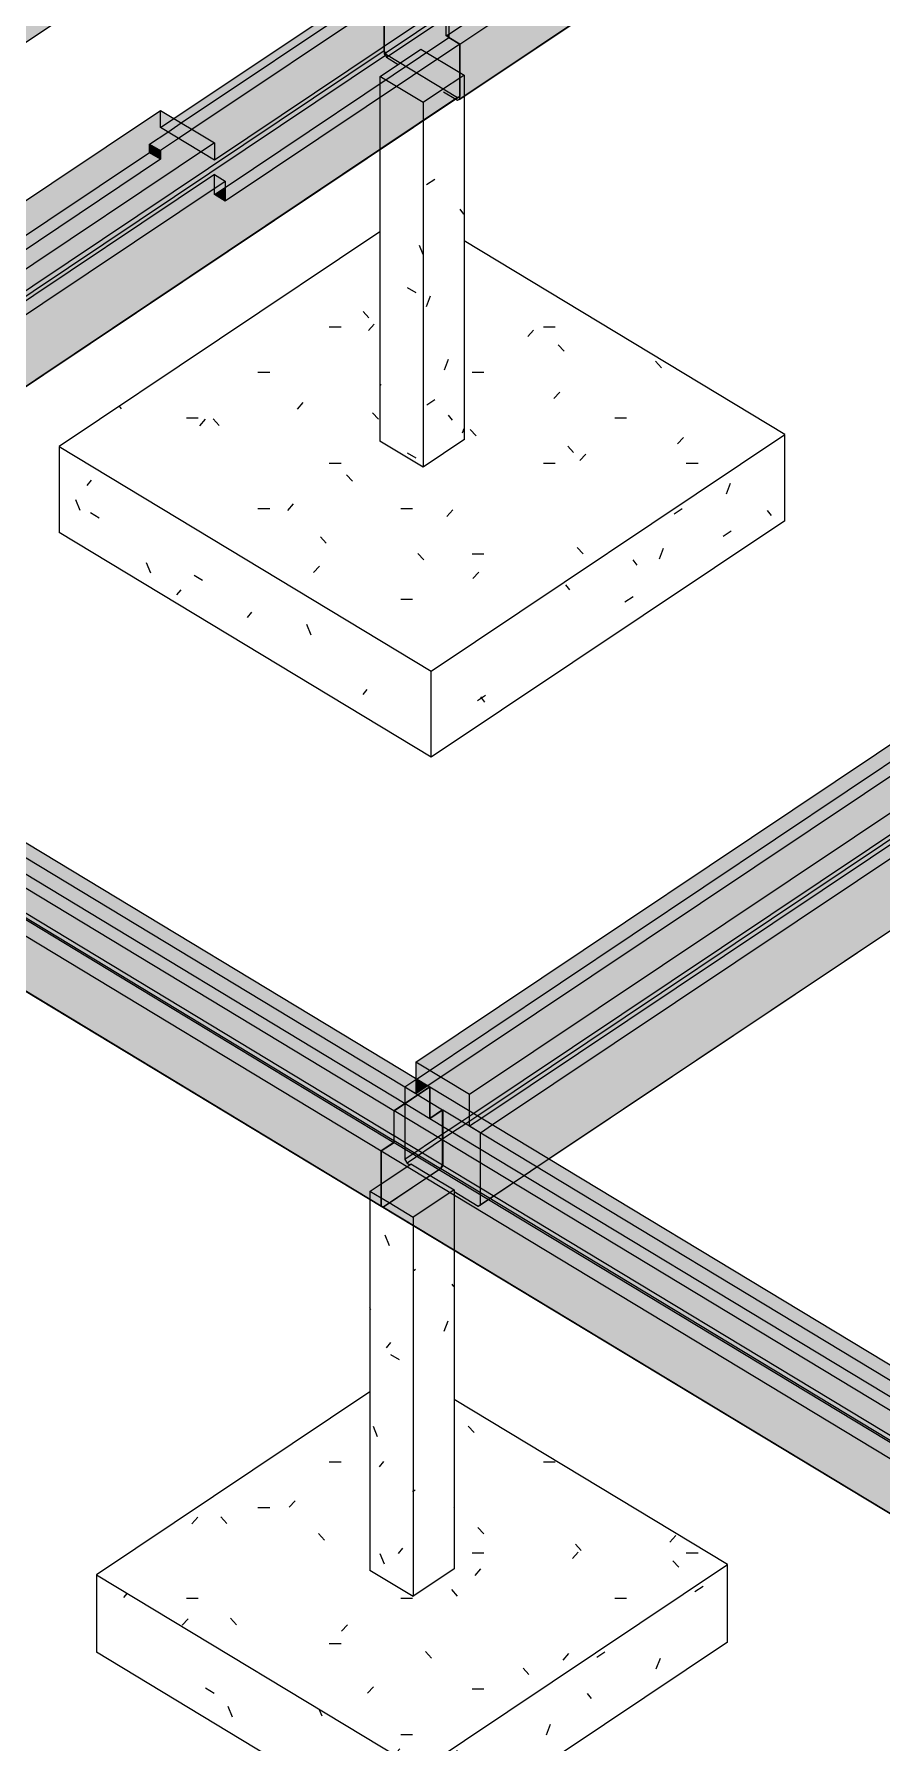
# Model space of a CAD drawing. Header units: inches. Extents: x -4071 to 5659, y -7640 to 11458.
# Drawn here: x -1919.6 to -1691.6, y -6587.3 to -6127.9 of the extents above; entities that cross this region are included whole.
import ezdxf

# ---------------------------------------------------------------- set-up
doc = ezdxf.new("R2010")
doc.units = ezdxf.units.IN
doc.header["$MEASUREMENT"] = 0
for name, color, linetype, lineweight in [('S-BEAM', 12, 'Continuous', 9), ('S-COLS', 52, 'Continuous', 9), ('S-FNDN', 32, 'Continuous', 18)]:
    doc.layers.add(name, color=color, linetype=linetype, lineweight=lineweight)
pattern_1 = [(0, (-5641.845, -7683.688), (76.8, 12.207), [3.168, -54.432, 3.168, -54.432, -307.2]), (0, (-5641.845, -7683.688), (76.8, 12.207), [-115.2, 3.168, -112.032, 3.168, -54.432, -134.4]), (0, (-5641.845, -7683.688), (76.8, 12.207), [-288, 3.168, -35.232, 3.168, -92.832]), (132.243, (-5613.045, -7677.585), (-55.02766, 36.18154), [2.356, -40.483, 2.356, -268.959]), (132.243, (-5613.045, -7677.585), (-55.02766, 36.18154), [-45.195, -40.483, 2.356, -83.322, -142.798]), (132.243, (-5613.045, -7677.585), (-55.02766, 36.18154), [-171.357, 2.356, -40.483, 2.356, -97.602]), (132.243, (-5613.045, -7677.585), (-55.02766, 36.18154), [-216.552, -26.203, 2.356, -69.043]), (227.757, (-5603.445, -7653.172), (-21.77184, -48.38888), [2.356, -40.483, -271.315]), (227.757, (-5603.445, -7653.172), (-21.77184, -48.38888), [-42.839, 2.356, -40.483, -228.476]), (227.757, (-5603.445, -7653.172), (-21.77184, -48.38888), [-85.679, 2.356, -83.322, -142.798]), (227.757, (-5603.445, -7653.172), (-21.77184, -48.38888), [-171.357, 2.356, -40.483, -99.958]), (227.757, (-5603.445, -7653.172), (-21.77184, -48.38888), [-214.196, 2.356, -26.203, -71.399]), (227.757, (-5603.445, -7653.172), (-21.77184, -48.38888), [-242.756, 2.356, -69.043])]
pattern_2 = [(33.782, (-6792.309, -5594.223), (52.90613, 50.21377), [2.626, -45.114, 2.626, -299.726]), (33.782, (-6792.309, -5594.223), (52.90613, 50.21377), [-50.365, -45.114, 2.626, -92.854, -159.132]), (33.782, (-6792.309, -5594.223), (52.90613, 50.21377), [-190.959, 2.626, -45.114, 2.626, -108.767]), (33.782, (-6792.309, -5594.223), (52.90613, 50.21377), [-241.324, -29.201, 2.626, -76.94]), (128.178, (-6772.469, -5573.54), (-37.9074, 18.56926), [1.765, -30.332, 1.765, -201.518]), (128.178, (-6772.469, -5573.54), (-37.9074, 18.56926), [-33.863, -30.332, 1.765, -62.429, -106.991]), (128.178, (-6772.469, -5573.54), (-37.9074, 18.56926), [-128.389, 1.765, -30.332, 1.765, -73.128]), (128.178, (-6772.469, -5573.54), (-37.9074, 18.56926), [-162.252, -19.633, 1.765, -51.73]), (249.034, (-6765.856, -5539.475), (-14.99825, -68.78229), [3.05, -52.398, -351.167]), (249.034, (-6765.856, -5539.475), (-14.99825, -68.78229), [-55.447, 3.05, -52.398, -295.72]), (249.034, (-6765.856, -5539.475), (-14.99825, -68.78229), [-110.895, 3.05, -107.845, -184.825]), (249.034, (-6765.856, -5539.475), (-14.99825, -68.78229), [-221.79, 3.05, -52.398, -129.377]), (249.034, (-6765.856, -5539.475), (-14.99825, -68.78229), [-277.237, 3.05, -33.915, -92.412]), (249.034, (-6765.856, -5539.475), (-14.99825, -68.78229), [-314.202, 3.05, -89.363])]
pattern_3 = [(33.782, (-2713.435, -5451.009), (52.90613, 50.21377), [2.626, -45.114, 2.626, -299.726]), (33.782, (-2713.435, -5451.009), (52.90613, 50.21377), [-50.365, -45.114, 2.626, -92.854, -159.132]), (33.782, (-2713.435, -5451.009), (52.90613, 50.21377), [-190.959, 2.626, -45.114, 2.626, -108.767]), (33.782, (-2713.435, -5451.009), (52.90613, 50.21377), [-241.324, -29.201, 2.626, -76.94]), (128.178, (-2693.596, -5430.327), (-37.9074, 18.56926), [1.765, -30.332, 1.765, -201.518]), (128.178, (-2693.596, -5430.327), (-37.9074, 18.56926), [-33.863, -30.332, 1.765, -62.429, -106.991]), (128.178, (-2693.596, -5430.327), (-37.9074, 18.56926), [-128.389, 1.765, -30.332, 1.765, -73.128]), (128.178, (-2693.596, -5430.327), (-37.9074, 18.56926), [-162.252, -19.633, 1.765, -51.73]), (249.034, (-2686.983, -5396.262), (-14.99825, -68.78229), [3.05, -52.398, -351.167]), (249.034, (-2686.983, -5396.262), (-14.99825, -68.78229), [-55.447, 3.05, -52.398, -295.72]), (249.034, (-2686.983, -5396.262), (-14.99825, -68.78229), [-110.895, 3.05, -107.845, -184.825]), (249.034, (-2686.983, -5396.262), (-14.99825, -68.78229), [-221.79, 3.05, -52.398, -129.377]), (249.034, (-2686.983, -5396.262), (-14.99825, -68.78229), [-277.237, 3.05, -33.915, -92.412]), (249.034, (-2686.983, -5396.262), (-14.99825, -68.78229), [-314.202, 3.05, -89.363])]

# ---------------------------------------------------------------- blocks, each defined once
blk = doc.blocks.new('Zapata-Rectangular - FT100b - 10-0x10-0x2-3-V3-FOUNDATION - 3D - VIEW 1')
at = {"layer": 'S-FNDN', "lineweight": 9}
h = blk.add_hatch(dxfattribs=at)
h.set_pattern_fill('FP_18', color=256, style=0, pattern_type=2)
h.set_pattern_definition(pattern_1)
h.paths.add_polyline_path([(-6131.71, -6594.65), (-6049.05, -6539.35), (-6122.56, -6494.94), (-6122.62, -6540.58), (-6133.59, -6547.92), (-6145.18, -6540.91), (-6145.18, -6492.92), (-6218.7, -6542.1), (-6169.38, -6571.9)], flags=0)
h = blk.add_hatch(dxfattribs=at)
h.set_pattern_fill('FP_26', color=256, style=0, pattern_type=2)
h.set_pattern_definition([(33.782, (-6754.615, -5616.997), (52.90613, 50.21377), [2.626, -45.114, 2.626, -299.726]), (33.782, (-6754.615, -5616.997), (52.90613, 50.21377), [-50.365, -45.114, 2.626, -92.854, -159.132]), (33.782, (-6754.615, -5616.997), (52.90613, 50.21377), [-190.959, 2.626, -45.114, 2.626, -108.767]), (33.782, (-6754.615, -5616.997), (52.90613, 50.21377), [-241.324, -29.201, 2.626, -76.94]), (128.178, (-6734.775, -5596.314), (-37.9074, 18.56926), [1.765, -30.332, 1.765, -201.518]), (128.178, (-6734.775, -5596.314), (-37.9074, 18.56926), [-33.863, -30.332, 1.765, -62.429, -106.991]), (128.178, (-6734.775, -5596.314), (-37.9074, 18.56926), [-128.389, 1.765, -30.332, 1.765, -73.128]), (128.178, (-6734.775, -5596.314), (-37.9074, 18.56926), [-162.252, -19.633, 1.765, -51.73]), (249.034, (-6728.162, -5562.249), (-14.99825, -68.78229), [3.05, -52.398, -351.167]), (249.034, (-6728.162, -5562.249), (-14.99825, -68.78229), [-55.447, 3.05, -52.398, -295.72]), (249.034, (-6728.162, -5562.249), (-14.99825, -68.78229), [-110.895, 3.05, -107.845, -184.825]), (249.034, (-6728.162, -5562.249), (-14.99825, -68.78229), [-221.79, 3.05, -52.398, -129.377]), (249.034, (-6728.162, -5562.249), (-14.99825, -68.78229), [-277.237, 3.05, -33.915, -92.412]), (249.034, (-6728.162, -5562.249), (-14.99825, -68.78229), [-314.202, 3.05, -89.363])])
h.paths.add_polyline_path([(-6131.71, -6615.5), (-6049.05, -6560.19), (-6049.05, -6539.35), (-6131.71, -6594.65), (-6131.71, -6615.23)], flags=0)
h = blk.add_hatch(dxfattribs=at)
h.set_pattern_fill('FP_24', color=256, style=0, pattern_type=2)
h.set_pattern_definition([(328.86, (-5018.943, -5872.599), (55.67085, -18.81529), [2.683, -46.099, 2.683, -306.271]), (328.86, (-5018.943, -5872.599), (55.67085, -18.81529), [-51.465, -46.099, 2.683, -94.881, -162.607]), (328.86, (-5018.943, -5872.599), (55.67085, -18.81529), [-195.129, 2.683, -46.099, 2.683, -111.142]), (328.86, (-5018.943, -5872.599), (55.67085, -18.81529), [-246.594, -29.838, 2.683, -78.621]), (112.215, (-4998.067, -5877.802), (-39.888295, 68.02856), [3.037, -52.179, 3.037, -346.664]), (112.215, (-4998.067, -5877.802), (-39.888295, 68.02856), [-58.253, -52.179, 3.037, -107.395, -184.053]), (112.215, (-4998.067, -5877.802), (-39.888295, 68.02856), [-220.864, 3.037, -52.179, 3.037, -125.8]), (112.215, (-4998.067, -5877.802), (-39.888295, 68.02856), [-279.117, -33.774, 3.037, -88.99]), (231.12, (-4991.108, -5852.366), (-15.7821, -49.21331), [1.829, -31.43, 1.829, -208.811]), (231.12, (-4991.108, -5852.366), (-15.7821, -49.21331), [-35.088, -31.43, 1.829, -64.689, -110.863]), (231.12, (-4991.108, -5852.366), (-15.7821, -49.21331), [-133.036, 1.829, -31.43, 1.829, -75.775]), (231.12, (-4991.108, -5852.366), (-15.7821, -49.21331), [-168.124, -20.343, 1.829, -53.602])])
h.paths.add_polyline_path([(-6131.71, -6615.5), (-6131.71, -6594.65), (-6218.7, -6542.1), (-6218.7, -6562.94), (-6132.16, -6615.23)], flags=0)
at = {"layer": 'S-FNDN', "color": 143, "lineweight": 9}
for p, q in [((-6145.18, -6492.92), (-6218.7, -6542.1)), ((-6049.05, -6539.35), (-6122.56, -6494.94)), ((-6131.71, -6594.65), (-6049.05, -6539.35)), ((-6049.05, -6560.19), (-6049.05, -6539.35)), ((-6218.7, -6542.1), (-6131.71, -6594.65)), ((-6218.7, -6542.1), (-6218.7, -6562.94)), ((-6131.71, -6615.5), (-6218.7, -6562.94)), ((-6049.05, -6560.19), (-6131.71, -6615.5)), ((-6131.71, -6615.5), (-6131.71, -6594.65))]:
    blk.add_line(p, q, dxfattribs=at)
blk = doc.blocks.new('Zapata-Rectangular - FT116 - 11-6x11-6x2-6-1717719-FOUNDATION - 3D - VIEW 1')
at = {"layer": 'S-FNDN', "lineweight": 9}
h = blk.add_hatch(dxfattribs=at)
h.set_pattern_fill('FP_18', color=256, style=0, pattern_type=2)
h.set_pattern_definition(pattern_1)
h.paths.add_polyline_path([(-6128.7, -6299.15), (-6033.63, -6235.56), (-6119.87, -6183.45), (-6119.92, -6236.99), (-6130.89, -6244.33), (-6142.49, -6237.32), (-6142.49, -6181.02), (-6228.73, -6238.72), (-6129.08, -6298.92)], flags=0)
h = blk.add_hatch(dxfattribs=at)
h.set_pattern_fill('FP_35', color=256, style=0, pattern_type=2)
h.set_pattern_definition([(33.782, (-6985.127, -5477.725), (52.90613, 50.21377), [2.626, -45.114, 2.626, -299.726]), (33.782, (-6985.127, -5477.725), (52.90613, 50.21377), [-50.365, -45.114, 2.626, -92.854, -159.132]), (33.782, (-6985.127, -5477.725), (52.90613, 50.21377), [-190.959, 2.626, -45.114, 2.626, -108.767]), (33.782, (-6985.127, -5477.725), (52.90613, 50.21377), [-241.324, -29.201, 2.626, -76.94]), (128.178, (-6965.287, -5457.042), (-37.9074, 18.56926), [1.765, -30.332, 1.765, -201.518]), (128.178, (-6965.287, -5457.042), (-37.9074, 18.56926), [-33.863, -30.332, 1.765, -62.429, -106.991]), (128.178, (-6965.287, -5457.042), (-37.9074, 18.56926), [-128.389, 1.765, -30.332, 1.765, -73.128]), (128.178, (-6965.287, -5457.042), (-37.9074, 18.56926), [-162.252, -19.633, 1.765, -51.73]), (249.034, (-6958.674, -5422.978), (-14.99825, -68.78229), [3.05, -52.398, -351.167]), (249.034, (-6958.674, -5422.978), (-14.99825, -68.78229), [-55.447, 3.05, -52.398, -295.72]), (249.034, (-6958.674, -5422.978), (-14.99825, -68.78229), [-110.895, 3.05, -107.845, -184.825]), (249.034, (-6958.674, -5422.978), (-14.99825, -68.78229), [-221.79, 3.05, -52.398, -129.377]), (249.034, (-6958.674, -5422.978), (-14.99825, -68.78229), [-277.237, 3.05, -33.915, -92.412]), (249.034, (-6958.674, -5422.978), (-14.99825, -68.78229), [-314.202, 3.05, -89.363])])
h.paths.add_polyline_path([(-6128.7, -6322.31), (-6033.63, -6258.71), (-6033.63, -6235.56), (-6128.7, -6299.15), (-6128.7, -6304.56)], flags=0)
h = blk.add_hatch(dxfattribs=at)
h.set_pattern_fill('FP_34', color=256, style=0, pattern_type=2)
h.set_pattern_definition([(328.86, (-4785.415, -5716.37), (55.67085, -18.81529), [2.683, -46.099, 2.683, -306.271]), (328.86, (-4785.415, -5716.37), (55.67085, -18.81529), [-51.465, -46.099, 2.683, -94.881, -162.607]), (328.86, (-4785.415, -5716.37), (55.67085, -18.81529), [-195.129, 2.683, -46.099, 2.683, -111.142]), (328.86, (-4785.415, -5716.37), (55.67085, -18.81529), [-246.594, -29.838, 2.683, -78.621]), (112.215, (-4764.538, -5721.573), (-39.888295, 68.028556), [3.037, -52.179, 3.037, -346.664]), (112.215, (-4764.538, -5721.573), (-39.888295, 68.028556), [-58.253, -52.179, 3.037, -107.395, -184.053]), (112.215, (-4764.538, -5721.573), (-39.888295, 68.028556), [-220.864, 3.037, -52.179, 3.037, -125.8]), (112.215, (-4764.538, -5721.573), (-39.888295, 68.028556), [-279.117, -33.774, 3.037, -88.99]), (231.12, (-4757.579, -5696.137), (-15.7821, -49.21331), [1.829, -31.43, 1.829, -208.811]), (231.12, (-4757.579, -5696.137), (-15.7821, -49.21331), [-35.088, -31.43, 1.829, -64.689, -110.863]), (231.12, (-4757.579, -5696.137), (-15.7821, -49.21331), [-133.036, 1.829, -31.43, 1.829, -75.775]), (231.12, (-4757.579, -5696.137), (-15.7821, -49.21331), [-168.124, -20.343, 1.829, -53.602])])
h.paths.add_polyline_path([(-6128.7, -6322.31), (-6128.7, -6299.15), (-6228.73, -6238.72), (-6228.73, -6261.87), (-6129.08, -6322.08)], flags=0)
at = {"layer": 'S-FNDN', "color": 143, "lineweight": 9}
for p, q in [((-6142.49, -6181.02), (-6228.73, -6238.72)), ((-6033.63, -6235.56), (-6119.87, -6183.45)), ((-6128.7, -6299.15), (-6033.63, -6235.56)), ((-6033.63, -6258.71), (-6033.63, -6235.56)), ((-6228.73, -6238.72), (-6128.7, -6299.15)), ((-6228.73, -6238.72), (-6228.73, -6261.87)), ((-6033.63, -6258.71), (-6128.7, -6322.31)), ((-6128.7, -6322.31), (-6228.73, -6261.87)), ((-6128.7, -6322.31), (-6128.7, -6299.15))]:
    blk.add_line(p, q, dxfattribs=at)
blk = doc.blocks.new('034100 - Precast Structural Concrete - Column - Corbels - 16_x16_-1699973-FOUNDATION - 3D - VIEW 1')
at = {"layer": 'S-COLS'}
h = blk.add_hatch(dxfattribs=at)
h.set_pattern_fill('FP_56', color=256, style=0, pattern_type=2)
h.set_pattern_definition([(328.86, (-4983.122, -5848.634), (55.67085, -18.81529), [2.683, -46.099, 2.683, -306.271]), (328.86, (-4983.122, -5848.634), (55.67085, -18.81529), [-51.465, -46.099, 2.683, -94.881, -162.607]), (328.86, (-4983.122, -5848.634), (55.67085, -18.81529), [-195.129, 2.683, -46.099, 2.683, -111.142]), (328.86, (-4983.122, -5848.634), (55.67085, -18.81529), [-246.594, -29.838, 2.683, -78.621]), (112.215, (-4962.245, -5853.837), (-39.888295, 68.02856), [3.037, -52.179, 3.037, -346.664]), (112.215, (-4962.245, -5853.837), (-39.888295, 68.02856), [-58.253, -52.179, 3.037, -107.395, -184.053]), (112.215, (-4962.245, -5853.837), (-39.888295, 68.02856), [-220.864, 3.037, -52.179, 3.037, -125.8]), (112.215, (-4962.245, -5853.837), (-39.888295, 68.02856), [-279.117, -33.774, 3.037, -88.99]), (231.12, (-4955.286, -5828.401), (-15.7821, -49.21331), [1.829, -31.43, 1.829, -208.811]), (231.12, (-4955.286, -5828.401), (-15.7821, -49.21331), [-35.088, -31.43, 1.829, -64.689, -110.863]), (231.12, (-4955.286, -5828.401), (-15.7821, -49.21331), [-133.036, 1.829, -31.43, 1.829, -75.775]), (231.12, (-4955.286, -5828.401), (-15.7821, -49.21331), [-168.124, -20.343, 1.829, -53.602])])
h.paths.add_polyline_path([(-6133.59, -6547.92), (-6133.59, -6448.16), (-6145.18, -6441.15), (-6145.18, -6540.91)], flags=0)
h = blk.add_hatch(dxfattribs=at)
h.set_pattern_fill('FP_58', color=256, style=0, pattern_type=2)
h.set_pattern_definition(pattern_2)
h.paths.add_polyline_path([(-6133.53, -6547.88), (-6122.62, -6540.58), (-6122.62, -6454.78), (-6133.53, -6448.19), (-6133.53, -6513.18)], flags=0)
h = blk.add_hatch(dxfattribs=at)
h.set_pattern_fill('FP_58', color=256, style=0, pattern_type=2)
h.set_pattern_definition(pattern_2)
h.paths.add_polyline_path([(-6133.59, -6547.92), (-6133.53, -6547.88), (-6133.59, -6513.18)], flags=0)
for p, q in [((-6142.13, -6436.97), (-6134.22, -6431.68)), ((-6134.22, -6431.68), (-6134.16, -6431.64)), ((-6134.16, -6431.64), (-6128.99, -6434.77)), ((-6128.99, -6434.77), (-6122.56, -6438.65)), ((-6145.18, -6439.01), (-6145.13, -6438.98)), ((-6145.18, -6439.01), (-6145.18, -6441.15)), ((-6142.17, -6440.84), (-6145.18, -6439.01)), ((-6145.13, -6438.98), (-6142.17, -6437)), ((-6122.62, -6438.68), (-6133.53, -6445.99)), ((-6122.56, -6438.65), (-6122.62, -6438.68)), ((-6122.56, -6438.65), (-6122.56, -6454.82)), ((-6145.18, -6441.15), (-6145.18, -6540.91)), ((-6140.01, -6442.14), (-6142.13, -6440.86)), ((-6133.59, -6446.02), (-6140.01, -6442.14)), ((-6133.53, -6445.99), (-6133.59, -6446.02)), ((-6133.59, -6446.02), (-6133.59, -6448.16)), ((-6133.59, -6448.16), (-6133.59, -6547.92)), ((-6122.56, -6454.82), (-6122.56, -6540.54)), ((-6133.59, -6547.92), (-6145.18, -6540.91)), ((-6122.62, -6540.58), (-6133.53, -6547.88)), ((-6122.56, -6540.54), (-6122.62, -6540.58)), ((-6133.53, -6547.88), (-6133.59, -6547.92))]:
    blk.add_line(p, q, dxfattribs=at)
blk = doc.blocks.new('034100 - Precast Structural Concrete - Inverted Tee - IT 28IT32 _7_F _ 11_B SHELF_-1925190-FOUNDATION - 3D - VIEW 1')
at = {"layer": 'S-BEAM', "transparency": 33554534}
for points in [[(-6123.93, -6127.9), (-5902.76, -5979.94), (-5902.71, -5979.65), (-5896.63, -5975.59), (-5899.57, -5973.81), (-5900.14, -5972.86), (-5900.14, -5969.69), (-6124.05, -6119.49), (-6123.93, -6119.56), (-6123.93, -6126.08)], [(-6121.03, -6130.57), (-5902.76, -5984.55), (-5902.76, -5979.94), (-6123.93, -6127.9), (-6123.92, -6128.82), (-6121.03, -6130.57)], [(-6119.87, -6144.63), (-5902.76, -5999.38), (-5902.76, -5984.55), (-6121.03, -6130.57), (-6121.03, -6138.22), (-6119.87, -6138.96)], [(-6124.65, -6128.38), (-6123.93, -6127.9), (-6123.93, -6119.56), (-6124.05, -6119.49), (-6124.65, -6119.89), (-6124.65, -6126.08)], [(-6123.93, -6128.82), (-6123.93, -6127.9), (-6124.65, -6128.38)], [(-6121.6, -6145.66), (-6121.03, -6145.4), (-6121.03, -6138.22), (-6131.52, -6131.95), (-6137.58, -6136.01), (-6133.15, -6138.68), (-6131.52, -6137.59), (-6131.52, -6139.29), (-6130.89, -6139.29), (-6130.84, -6140.08), (-6125.98, -6143.01), (-6125.38, -6142.61), (-6125.38, -6143.38), (-6122.04, -6145.4)], [(-6121.03, -6138.22), (-6121.03, -6130.57), (-6121.03, -6130.57), (-6121.03, -6138.22)]]:
    blk.add_hatch(color=9, dxfattribs=at).paths.add_polyline_path(points, flags=0)
h = blk.add_hatch(color=9, dxfattribs=at)
h.paths.add_polyline_path([(-6121.03, -6145.4), (-6119.87, -6144.63), (-6119.92, -6138.89), (-6121.03, -6138.29), (-6121.03, -6139.7)], flags=0)
h.paths.add_polyline_path([(-5902.76, -5999.38), (-5881.31, -5985.03), (-5881.31, -5982.41), (-5883.31, -5983.63), (-5892.81, -5977.9), (-5902.76, -5984.55)], flags=0)
h = blk.add_hatch(color=9, dxfattribs=at)
h.paths.add_polyline_path([(-6121.03, -6138.22), (-6121.04, -6130.57), (-6124.65, -6128.38), (-6124.65, -6119.89), (-6133.46, -6114.57), (-6137.7, -6117.41), (-6138.43, -6116.98), (-6141.33, -6118.91), (-6141.33, -6133.14), (-6140.76, -6134.09), (-6137.58, -6136.01), (-6131.41, -6131.95), (-6121.6, -6137.88)], flags=0)
h.paths.add_polyline_path([(-6137.7, -6112.8), (-6137.08, -6112.38), (-6137.7, -6112.01)], flags=0)
at = {"layer": 'S-BEAM', "color": 143}
for p, q in [((-6123.93, -6127.9), (-5884.93, -5968.01)), ((-6121.03, -6130.57), (-5881.31, -5970.2)), ((-6121.03, -6145.4), (-5881.31, -5985.03)), ((-6121.03, -6130.57), (-6123.93, -6128.82)), ((-6121.03, -6145.4), (-6121.03, -6130.57)), ((-6122.11, -6145.35), (-6121.6, -6145.66)), ((-6121.6, -6145.66), (-6121.03, -6145.4))]:
    blk.add_line(p, q, dxfattribs=at)
at = {"layer": 'S-BEAM', "color": 9}
for p, q in [((-6121.03, -6145.28), (-5881.88, -5985.29)), ((-6141.33, -6118.91), (-6141.33, -6133.14)), ((-6141.33, -6133.14), (-6123.93, -6121.5)), ((-6140.76, -6134.09), (-6123.93, -6122.84)), ((-6124.65, -6128.38), (-6124.65, -6120.09)), ((-6124.65, -6128.38), (-6123.93, -6127.9)), ((-6123.93, -6128.82), (-6124.65, -6128.38)), ((-6141.33, -6133.14), (-6140.76, -6134.09)), ((-6140.76, -6134.09), (-6137.58, -6136.01)), ((-6125.38, -6143.38), (-6122.11, -6145.35)), ((-6121.6, -6145.66), (-6121.05, -6145.3))]:
    blk.add_line(p, q, dxfattribs=at)

msp = doc.modelspace()

# ---------------------------------------------------------------- hatches: boundary and pattern name
at = {"layer": 'S-BEAM', "transparency": 33554534}
h = msp.add_hatch(color=254, dxfattribs=at)
h.paths.add_polyline_path([(-1871.127, -6161.775), (-1825.417, -6131.195), (-1825.417, -6118.912), (-1877.137, -6153.513), (-1871.127, -6157.144), (-1871.127, -6159.191)], flags=0)
h.paths.add_polyline_path([(-1880.037, -6151.761), (-1821.793, -6112.796), (-1821.793, -6112.007), (-1821.192, -6111.605), (-1822.523, -6110.801), (-1881.987, -6150.582)], flags=0)
h = msp.add_hatch(color=254, dxfattribs=at)
h.paths.add_polyline_path([(-1885.625, -6159.191), (-1880.775, -6155.946), (-1883.674, -6154.194), (-1888.524, -6157.439), (-1885.672, -6159.162)], flags=0)
h.paths.add_polyline_path([(-1877.137, -6153.513), (-1825.417, -6118.912), (-1825.422, -6115.224), (-1880.037, -6151.761)], flags=0)
for points in [[(-2047.081, -6279.466), (-2039.308, -6274.265), (-2036.26, -6276.107), (-1871.127, -6165.634), (-1868.228, -6167.386), (-1868.228, -6169.098), (-1826.581, -6141.237), (-1826.527, -6139.254), (-1821.674, -6136.007), (-1824.846, -6134.091), (-1825.417, -6133.138), (-1825.417, -6131.195), (-1871.127, -6161.775), (-1874.765, -6159.577), (-2047.081, -6274.855), (-2047.081, -6279.218)], [(-1826.581, -6141.237), (-1820.145, -6136.931), (-1821.674, -6136.007), (-1826.581, -6139.29), (-1826.581, -6139.648)], [(-1826.581, -6144.928), (-1817.246, -6138.683), (-1820.145, -6136.931), (-1826.581, -6141.237), (-1826.581, -6144.633)], [(-1868.228, -6172.789), (-1826.581, -6144.928), (-1826.581, -6141.237), (-1868.228, -6169.098), (-1868.228, -6171.038)], [(-2018.075, -6287.094), (-1826.581, -6158.986), (-1826.581, -6144.928), (-1868.228, -6172.789), (-1871.127, -6171.038), (-1871.127, -6169.326), (-2033.361, -6277.858), (-2019.617, -6286.162)], [(-1880.775, -6155.946), (-1877.137, -6153.513), (-1880.037, -6151.761), (-1883.674, -6154.194)], [(-1885.625, -6161.506), (-1885.672, -6159.162), (-1888.524, -6157.439), (-1888.524, -6159.755)], [(-2033.361, -6277.858), (-1871.127, -6169.326), (-1871.127, -6165.634), (-2036.26, -6276.107)], [(-1868.228, -6172.789), (-1868.228, -6169.098), (-1871.127, -6171.038)], [(-1799.224, -6419.32), (-1634.092, -6308.848), (-1631.192, -6310.599), (-1631.192, -6312.311), (-1589.546, -6284.45), (-1589.491, -6278.602), (-1587.701, -6277.404), (-1587.838, -6277.322), (-1588.408, -6276.369), (-1588.408, -6274.426), (-1634.092, -6304.988), (-1637.729, -6302.79), (-1802.468, -6412.999), (-1802.452, -6417.37), (-1799.282, -6419.285)], [(-1781.039, -6430.307), (-1589.546, -6302.2), (-1589.546, -6288.142), (-1631.192, -6316.003), (-1634.092, -6314.251), (-1634.092, -6312.539), (-1796.241, -6421.122), (-1782.18, -6429.618)], [(-1822.812, -6425.838), (-1822.812, -6417.347), (-2027.719, -6293.546), (-2034.388, -6298.007), (-1825.714, -6424.085)], [(-1819.865, -6415.34), (-1819.963, -6410.895), (-2021.3, -6289.251), (-2024.744, -6291.555), (-1822.775, -6413.582)], [(-1802.468, -6412.999), (-1637.729, -6302.79), (-1641.314, -6300.624), (-1648.589, -6305.492), (-1651.489, -6303.74), (-1644.214, -6298.873), (-1648.589, -6296.229), (-1644.952, -6293.795), (-1648.589, -6291.598), (-1816.966, -6404.24), (-1813.168, -6406.498), (-1651.489, -6298.336), (-1648.589, -6300.088), (-1810.297, -6408.269), (-1802.912, -6412.731)], [(-1826.256, -6428.142), (-1822.812, -6425.838), (-2034.388, -6298.007), (-2037.833, -6300.311), (-1830.033, -6425.86)], [(-1829.274, -6441.149), (-1829.22, -6438.978), (-1826.256, -6436.995), (-1826.256, -6428.142), (-2037.833, -6300.311), (-2043.69, -6304.23), (-2043.69, -6311.602), (-1830.951, -6440.136)], [(-1796.325, -6421.072), (-1634.092, -6312.539), (-1634.092, -6308.848), (-1799.224, -6419.32)], [(-1816.947, -6412.718), (-1813.722, -6410.561), (-1816.622, -6408.809), (-1816.966, -6409.039), (-1816.966, -6412.706)], [(-1813.168, -6415.025), (-1813.168, -6415.001), (-1816.374, -6413.088)], [(-1826.256, -6436.995), (-1826.219, -6436.971), (-1826.186, -6428.142), (-1822.775, -6425.813), (-1822.741, -6417.347), (-1822.812, -6417.37), (-1822.846, -6425.86), (-1826.256, -6428.19), (-1826.256, -6431.677)], [(-1826.219, -6436.971), (-1818.552, -6431.841), (-1819.294, -6431.393), (-1819.865, -6430.44), (-1819.865, -6415.423), (-1822.775, -6417.37), (-1822.823, -6425.893), (-1826.219, -6428.165), (-1826.219, -6431.677)], [(-1802.468, -6421.49), (-1802.509, -6421.441), (-1809.287, -6417.37)], [(-1799.549, -6423.229), (-1796.325, -6421.072), (-1799.224, -6419.32), (-1802.428, -6421.49), (-1799.568, -6423.217)], [(-1799.568, -6423.242), (-1799.568, -6423.217), (-1800.139, -6422.897)], [(-1787.708, -6434.768), (-1784.264, -6432.464), (-1799.568, -6423.242), (-1799.568, -6427.603), (-1788.438, -6434.327)], [(-1825.714, -6443.217), (-1813.168, -6434.713), (-1818.307, -6431.677), (-1826.256, -6436.995), (-1826.219, -6442.989)], [(-1806.654, -6454.816), (-1806.708, -6439.953), (-1814.131, -6435.468), (-1825.714, -6443.217), (-1825.714, -6443.3), (-1806.708, -6454.783)], [(-1806.654, -6439.986), (-1806.708, -6438.615), (-1813.135, -6434.802), (-1814.131, -6435.468), (-1806.708, -6439.953)], [(-1586.725, -6556.199), (-1583.281, -6553.895), (-1784.264, -6432.464), (-1787.708, -6434.768), (-1588.309, -6555.242)], [(-1599.814, -6564.955), (-1596.441, -6562.608), (-1797.352, -6441.22), (-1800.139, -6442.966), (-1806.654, -6439.029), (-1806.654, -6439.986), (-1603.203, -6562.908)], [(-1603.203, -6577.738), (-1603.203, -6567.223), (-1599.814, -6564.955), (-1806.654, -6439.986), (-1806.654, -6454.816), (-1607.84, -6574.936)], [(-1596.369, -6562.651), (-1589.7, -6558.19), (-1790.684, -6436.759), (-1797.352, -6441.22), (-1596.441, -6562.608)]]:
    msp.add_hatch(color=254, dxfattribs=at).paths.add_polyline_path(points, flags=0)
h = msp.add_hatch(color=254, dxfattribs=at)
h.paths.add_polyline_path([(-2044.182, -6304.559), (-2043.69, -6304.191), (-2043.744, -6299.268), (-2044.182, -6299.072), (-2044.182, -6299.629)], flags=0)
h.paths.add_polyline_path([(-1826.581, -6158.986), (-1806.204, -6145.354), (-1809.47, -6143.381), (-1809.47, -6142.609), (-1810.076, -6143.015), (-1814.983, -6140.05), (-1814.983, -6139.29), (-1815.614, -6139.29), (-1815.614, -6137.591), (-1826.581, -6144.928), (-1826.581, -6154.206)], flags=0)
h = msp.add_hatch(color=254, dxfattribs=at)
h.paths.add_polyline_path([(-2047.081, -6274.855), (-1874.765, -6159.577), (-1880.775, -6155.946), (-1885.625, -6159.191), (-1885.625, -6161.506), (-2051.248, -6272.307), (-2048.057, -6274.265)], flags=0)
h.paths.add_polyline_path([(-2054.147, -6270.555), (-1888.524, -6159.755), (-1888.524, -6157.439), (-1883.674, -6154.194), (-1885.625, -6153.016), (-1881.987, -6150.582), (-1885.625, -6148.384), (-2061.579, -6266.096), (-2059.38, -6267.393)], flags=0)
h = msp.add_hatch(color=254, dxfattribs=at)
h.paths.add_polyline_path([(-1871.127, -6161.775), (-1871.127, -6157.144), (-1877.137, -6153.513), (-1880.775, -6155.946), (-1874.765, -6159.577)], flags=0)
h.paths.add_polyline_path([(-1883.674, -6154.194), (-1880.037, -6151.761), (-1881.987, -6150.582), (-1885.625, -6153.016)], flags=0)
h = msp.add_hatch(color=254, dxfattribs=at)
h.paths.add_polyline_path([(-2061.579, -6279.187), (-2061.579, -6275.526), (-2064.478, -6277.466), (-2063.004, -6278.326)], flags=0)
h.paths.add_polyline_path([(-2051.248, -6272.307), (-1885.625, -6161.506), (-1888.524, -6159.755), (-2054.147, -6270.555)], flags=0)
h = msp.add_hatch(color=254, dxfattribs=at)
h.paths.add_polyline_path([(-2047.057, -6283.33), (-2036.26, -6276.107), (-2039.308, -6274.265), (-2047.081, -6279.466), (-2047.057, -6283.329)], flags=0)
h.paths.add_polyline_path([(-1871.127, -6171.038), (-1868.228, -6169.098), (-1868.228, -6167.386), (-1871.127, -6165.634), (-1871.127, -6169.326)], flags=0)
h = msp.add_hatch(color=254, dxfattribs=at)
h.paths.add_polyline_path([(-1822.812, -6417.347), (-1819.865, -6415.34), (-2024.744, -6291.555), (-2027.719, -6293.546), (-1826.219, -6415.289)], flags=0)
h.paths.add_polyline_path([(-1819.846, -6410.966), (-1816.966, -6409.039), (-1816.966, -6408.601), (-2018.075, -6287.094), (-2021.3, -6289.251), (-1819.865, -6410.955)], flags=0)
h = msp.add_hatch(color=254, dxfattribs=at)
h.paths.add_polyline_path([(-1826.256, -6442.972), (-1826.256, -6436.995), (-1829.274, -6439.014), (-1829.274, -6441.149)], flags=0)
h.paths.add_polyline_path([(-2043.69, -6311.602), (-2043.744, -6304.266), (-2044.753, -6304.822), (-2049.747, -6301.805), (-2052.396, -6303.577), (-2052.396, -6306.342), (-2043.744, -6311.57)], flags=0)
h = msp.add_hatch(color=254, dxfattribs=at)
h.paths.add_polyline_path([(-1816.966, -6412.706), (-1816.966, -6409.039), (-1819.825, -6410.979)], flags=0)
h.paths.add_polyline_path([(-1813.722, -6410.561), (-1648.589, -6300.088), (-1651.489, -6298.336), (-1816.622, -6408.809)], flags=0)
h = msp.add_hatch(color=254, dxfattribs=at)
h.paths.add_polyline_path([(-1802.449, -6421.477), (-1799.282, -6419.285), (-1802.468, -6417.37), (-1802.449, -6421.477)], flags=0)
h.paths.add_polyline_path([(-1634.092, -6314.251), (-1631.192, -6312.311), (-1631.192, -6310.599), (-1634.092, -6308.848), (-1634.092, -6312.539)], flags=0)
h = msp.add_hatch(color=254, dxfattribs=at)
h.paths.add_polyline_path([(-1802.468, -6417.36), (-1802.468, -6412.999), (-1810.297, -6408.269), (-1813.722, -6410.561), (-1802.891, -6417.104)], flags=0)
h.paths.add_polyline_path([(-1816.622, -6408.809), (-1813.196, -6406.517), (-1816.966, -6404.24), (-1816.966, -6408.601)], flags=0)
h = msp.add_hatch(color=254, dxfattribs=at)
h.paths.add_polyline_path([(-1809.723, -6421.467), (-1799.568, -6427.603), (-1799.568, -6423.242), (-1809.723, -6417.129), (-1809.723, -6419.386)], flags=0)
h.paths.add_polyline_path([(-1813.08, -6434.765), (-1810.266, -6432.882), (-1809.723, -6431.912), (-1809.723, -6421.467), (-1813.097, -6419.386), (-1809.763, -6417.082), (-1813.168, -6415.025), (-1813.168, -6419.386), (-1819.865, -6415.423), (-1819.865, -6430.44), (-1819.294, -6431.393), (-1818.552, -6431.841), (-1818.192, -6431.677), (-1813.131, -6434.735)], flags=0)
h.paths.add_polyline_path([(-1819.8, -6415.379), (-1816.411, -6413.065), (-1819.865, -6410.979), (-1819.837, -6415.357)], flags=0)
h.paths.add_polyline_path([(-1813.168, -6415.001), (-1813.168, -6410.943), (-1816.355, -6413.075)], flags=0)
h = msp.add_hatch(color=254, dxfattribs=at)
h.paths.add_polyline_path([(-1809.723, -6421.467), (-1809.723, -6417.129), (-1813.131, -6419.409), (-1810.266, -6421.139)], flags=0)
h.paths.add_polyline_path([(-1813.168, -6419.386), (-1813.168, -6415.025), (-1816.374, -6413.088), (-1819.8, -6415.379), (-1813.309, -6419.301)], flags=0)
h = msp.add_hatch(color=254, dxfattribs=at)
h.paths.add_polyline_path([(-1809.742, -6417.095), (-1809.723, -6417.082), (-1809.763, -6417.082)], flags=0)
h.paths.add_polyline_path([(-1816.374, -6413.088), (-1816.392, -6413.053), (-1816.411, -6413.065)], flags=0)
h.paths.add_polyline_path([(-1816.966, -6412.731), (-1816.986, -6412.694), (-1819.294, -6411.324)], flags=0)
h = msp.add_hatch(color=254, dxfattribs=at)
h.paths.add_polyline_path([(-1800.139, -6442.966), (-1799.568, -6442.703), (-1799.568, -6427.603), (-1809.723, -6421.49), (-1809.723, -6431.912), (-1810.266, -6432.882), (-1813.08, -6434.765), (-1806.654, -6438.648), (-1806.654, -6439.029), (-1800.574, -6442.703)], flags=0)
h.paths.add_polyline_path([(-1802.468, -6421.466), (-1802.468, -6417.36), (-1813.168, -6410.943), (-1813.131, -6415.023), (-1802.471, -6421.464)], flags=0)
h.paths.add_polyline_path([(-1816.355, -6413.075), (-1813.168, -6410.895), (-1813.722, -6410.561), (-1816.926, -6412.731), (-1816.392, -6413.053)], flags=0)
h.paths.add_polyline_path([(-1816.966, -6409.039), (-1816.622, -6408.809), (-1816.966, -6408.601)], flags=0)
h = msp.add_hatch(color=254, dxfattribs=at)
h.paths.add_polyline_path([(-1799.568, -6442.703), (-1787.708, -6434.768), (-1799.568, -6427.603), (-1799.568, -6439.882)], flags=0)
h.paths.add_polyline_path([(-1784.264, -6432.464), (-1781.039, -6430.307), (-1796.325, -6421.072), (-1799.528, -6423.242), (-1785.206, -6431.895)], flags=0)
h = msp.add_hatch(color=254, dxfattribs=at)
h.paths.add_polyline_path([(-1589.7, -6558.19), (-1586.725, -6556.199), (-1787.708, -6434.768), (-1790.684, -6436.759), (-1598.854, -6552.659)], flags=0)
h.paths.add_polyline_path([(-1583.281, -6553.895), (-1580.056, -6551.738), (-1781.039, -6430.307), (-1784.264, -6432.464), (-1585.739, -6552.41)], flags=0)
at = {"layer": 'S-COLS'}
h = msp.add_hatch(dxfattribs=at)
h.set_pattern_fill('FP_7', color=256, style=0, pattern_type=2)
h.set_pattern_definition(pattern_3)
h.paths.add_polyline_path([(-1814.929, -6244.291), (-1804.016, -6236.99), (-1804.016, -6144.662), (-1805.691, -6145.664), (-1806.274, -6145.401), (-1814.929, -6151.191), (-1814.929, -6176.826)], flags=0)
h = msp.add_hatch(dxfattribs=at)
h.set_pattern_fill('FP_57', color=256, style=0, pattern_type=2)
h.set_pattern_definition([(328.86, (-427.484, -5688.258), (55.67085, -18.81529), [2.683, -46.099, 2.683, -306.271]), (328.86, (-427.484, -5688.258), (55.67085, -18.81529), [-51.465, -46.099, 2.683, -94.881, -162.607]), (328.86, (-427.484, -5688.258), (55.67085, -18.81529), [-195.129, 2.683, -46.099, 2.683, -111.142]), (328.86, (-427.484, -5688.258), (55.67085, -18.81529), [-246.594, -29.838, 2.683, -78.621]), (112.215, (-406.608, -5693.461), (-39.888295, 68.028556), [3.037, -52.179, 3.037, -346.664]), (112.215, (-406.608, -5693.461), (-39.888295, 68.028556), [-58.253, -52.179, 3.037, -107.395, -184.053]), (112.215, (-406.608, -5693.461), (-39.888295, 68.028556), [-220.864, 3.037, -52.179, 3.037, -125.8]), (112.215, (-406.608, -5693.461), (-39.888295, 68.028556), [-279.117, -33.774, 3.037, -88.99]), (231.12, (-399.65, -5668.025), (-15.7821, -49.21331), [1.829, -31.43, 1.829, -208.811]), (231.12, (-399.65, -5668.025), (-15.7821, -49.21331), [-35.088, -31.43, 1.829, -64.689, -110.863]), (231.12, (-399.65, -5668.025), (-15.7821, -49.21331), [-133.036, 1.829, -31.43, 1.829, -75.775]), (231.12, (-399.65, -5668.025), (-15.7821, -49.21331), [-168.124, -20.343, 1.829, -53.602])])
h.paths.add_polyline_path([(-1814.983, -6244.327), (-1814.983, -6151.227), (-1826.581, -6158.986), (-1826.581, -6237.32), (-1826.256, -6237.516)], flags=0)
h = msp.add_hatch(dxfattribs=at)
h.set_pattern_fill('FP_7', color=256, style=0, pattern_type=2)
h.set_pattern_definition(pattern_3)
h.paths.add_polyline_path([(-1804.016, -6236.99), (-1803.961, -6236.954), (-1804.016, -6183.42)], flags=0)
at = {"layer": 'S-FNDN', "lineweight": 9}
h = msp.add_hatch(dxfattribs=at)
h.set_pattern_fill('FP_17', color=256, style=0, pattern_type=2)
h.set_pattern_definition([(63.485, (-2867.835, -5357.724), (47.43377, 27.08266), [7.141, -78.555]), (29.725, (-2867.835, -5357.724), (-9.1759, 49.5998), [4.552, -50.069]), (100.481, (-2863.88, -5355.467), (38.2582, 76.6819), [4.203, -46.238]), (61.435, (-2867.835, -5342.904), (70.5786, 34.952), [10.772, -118.497]), (96.366, (-2861.95, -5339.99), (61.8116, 113.5337), [6.589, -72.481]), (26.345, (-2867.835, -5342.904), (61.8112, 113.5341), [6.563, -72.196]), (47.703, (-2861.222, -5342.184), (39.4747, -3.42644), [6.881, -75.687]), (355.039, (-2861.22, -5342.184), (16.091, 64.4991), [3.302, -36.321]), (75.992, (-2857.932, -5342.47), (55.5656, 61.0731), [5.54, -60.936]), (56.811, (-2867.835, -5357.724), (0.803856, 25.205805), [3.163, -59.328, 3.163, -61.053, -63.497]), (56.811, (-2867.835, -5357.724), (0.803856, 25.205805), [-126.707, 3.163, -60.334]), (39.232, (-2867.835, -5357.724), (17.39673, 40.86513), [2.793, -29.541, 2.793, -51.126, -21.373]), (39.232, (-2867.835, -5357.724), (17.39673, 40.86513), [-86.254, 2.793, -18.58]), (357.432, (-2882.582, -5367.59), (35.30271, 21.9453), [1.842, -12.115, 1.842, -41.706, -57.785]), (357.432, (-2882.582, -5367.59), (35.30271, 21.9453), [-57.506, 1.842, -55.943]), (340.315, (-2889.195, -5372.014), (38.5667, 33.2192), [1.709, -15.121, 1.709, -25.115, -38.061]), (340.315, (-2889.195, -5372.014), (38.5667, 33.2192), [-43.654, 1.709, -36.352])])
h.paths.add_polyline_path([(-2593.504, -6579.379), (-2590.748, -6577.536), (-2590.748, -6566.729), (-2593.504, -6568.573), (-2593.504, -6577.536)], flags=0)
h.paths.add_polyline_path([(-2474.842, -6499.995), (-1084.867, -5570.115), (-1084.867, -5559.309), (-2483.33, -6494.867), (-2475.383, -6499.668)], flags=0)

# ---------------------------------------------------------------- linework, layer by layer
at = {"layer": 'S-BEAM', "color": 143}
for p, q in [((-1881.987, -6150.582), (-1822.523, -6110.801)), ((-1808.025, -6119.56), (-1871.127, -6161.775)), ((-1808.025, -6119.56), (-1808.025, -6128.823)), ((-1868.228, -6169.098), (-1808.025, -6128.823)), ((-1805.126, -6130.575), (-1868.228, -6172.789)), ((-1808.025, -6128.823), (-1805.126, -6130.575)), ((-1805.126, -6130.575), (-1805.126, -6144.633)), ((-1805.126, -6144.633), (-2018.075, -6287.094)), ((-2061.579, -6266.096), (-1885.625, -6148.384)), ((-1885.625, -6148.384), (-1871.127, -6157.144)), ((-1871.127, -6157.144), (-2047.081, -6274.855)), ((-1871.127, -6157.144), (-1871.127, -6161.775)), ((-1871.127, -6165.634), (-2036.26, -6276.107)), ((-2033.361, -6277.858), (-1868.228, -6167.386)), ((-1871.127, -6165.634), (-1868.228, -6167.386)), ((-1868.228, -6167.386), (-1868.228, -6172.789)), ((-2039.308, -6274.265), (-1813.168, -6410.895)), ((-1822.812, -6417.347), (-2048.952, -6280.717)), ((-1568.09, -6287.846), (-1781.039, -6430.307)), ((-2052.396, -6291.512), (-1826.256, -6428.142)), ((-2048.952, -6289.208), (-1822.812, -6425.838)), ((-1816.966, -6404.24), (-1648.589, -6291.598)), ((-1634.092, -6300.357), (-1802.468, -6412.999)), ((-2052.396, -6306.342), (-1826.256, -6442.972)), ((-1634.092, -6308.848), (-1799.224, -6419.32)), ((-1796.325, -6421.072), (-1631.192, -6310.599)), ((-1816.966, -6404.24), (-1816.966, -6408.601)), ((-1802.468, -6412.999), (-1816.966, -6404.24)), ((-1813.168, -6410.895), (-1822.812, -6417.347)), ((-1822.775, -6417.37), (-1813.131, -6410.918)), ((-1813.131, -6410.918), (-1576.118, -6554.117)), ((-1802.468, -6417.36), (-1802.468, -6412.999)), ((-1822.812, -6417.347), (-1822.812, -6425.838)), ((-1822.775, -6425.86), (-1822.775, -6417.37)), ((-1585.762, -6560.569), (-1822.775, -6417.37)), ((-1822.812, -6425.838), (-1826.256, -6428.142)), ((-1826.219, -6428.165), (-1822.775, -6425.86)), ((-1822.775, -6425.86), (-1596.369, -6562.651)), ((-1826.256, -6428.142), (-1826.256, -6442.972)), ((-1826.219, -6442.995), (-1826.219, -6428.165)), ((-1826.219, -6428.165), (-1599.814, -6564.955)), ((-1826.219, -6442.995), (-1603.203, -6577.738))]:
    msp.add_line(p, q, dxfattribs=at)
at = {"layer": 'S-BEAM', "color": 9}
for p, q in [((-1880.037, -6151.761), (-1825.422, -6115.224)), ((-1822.523, -6116.976), (-1877.137, -6153.513)), ((-1825.422, -6132.263), (-1825.422, -6118.916)), ((-1825.422, -6132.37), (-2038.372, -6274.831)), ((-1824.852, -6133.322), (-1825.422, -6132.37)), ((-2037.323, -6275.464), (-1824.852, -6133.322)), ((-1824.852, -6133.322), (-1805.704, -6144.891)), ((-1805.697, -6144.896), (-2018.168, -6287.037)), ((-1805.126, -6144.633), (-1805.697, -6144.896)), ((-1885.625, -6153.016), (-1885.625, -6148.384)), ((-1885.625, -6153.016), (-1881.987, -6150.582)), ((-1888.524, -6157.439), (-1883.674, -6154.194)), ((-1871.127, -6161.775), (-1885.625, -6153.016)), ((-1883.674, -6154.194), (-1880.037, -6151.761)), ((-1877.137, -6153.513), (-1880.775, -6155.946)), ((-1888.524, -6159.755), (-2054.147, -6270.555)), ((-1888.524, -6157.439), (-1885.625, -6159.191)), ((-1888.524, -6159.755), (-1888.524, -6157.439)), ((-1885.625, -6161.506), (-1888.524, -6159.755)), ((-1880.775, -6155.946), (-1885.625, -6159.191)), ((-1885.625, -6159.191), (-1885.625, -6161.506)), ((-1885.625, -6161.506), (-2051.248, -6272.307)), ((-1871.127, -6171.038), (-1871.127, -6165.634)), ((-1871.127, -6171.038), (-1868.228, -6169.098)), ((-1868.228, -6172.789), (-1871.127, -6171.038)), ((-1588.387, -6275.583), (-1801.336, -6418.044)), ((-1587.816, -6276.536), (-1800.288, -6418.677)), ((-2039.308, -6282.756), (-1819.837, -6415.357)), ((-2035.863, -6280.452), (-1816.966, -6412.706)), ((-1781.133, -6430.251), (-1568.661, -6288.109)), ((-2036.406, -6296.252), (-1822.812, -6425.302)), ((-2035.863, -6295.282), (-1822.812, -6424.004)), ((-1651.489, -6298.336), (-1816.622, -6408.809)), ((-1813.722, -6410.561), (-1648.589, -6300.088)), ((-2051.854, -6306.587), (-1826.256, -6442.889)), ((-1816.966, -6409.039), (-1819.865, -6410.979)), ((-1816.966, -6412.731), (-1819.865, -6410.979)), ((-1819.865, -6410.979), (-1819.865, -6415.34)), ((-1816.966, -6408.601), (-1816.966, -6412.731)), ((-1816.622, -6408.809), (-1816.966, -6409.039)), ((-1816.966, -6412.731), (-1813.722, -6410.561)), ((-1816.966, -6412.706), (-1816.392, -6413.053)), ((-1816.355, -6413.075), (-1813.168, -6415.001)), ((-1813.168, -6419.386), (-1813.168, -6410.943)), ((-1813.131, -6410.918), (-1813.131, -6419.409)), ((-1819.865, -6415.423), (-1819.865, -6430.44)), ((-1819.8, -6415.379), (-1813.168, -6419.386)), ((-1813.168, -6415.001), (-1809.723, -6417.082)), ((-1809.723, -6417.082), (-1813.168, -6419.386)), ((-1813.131, -6419.409), (-1809.686, -6417.104)), ((-1809.723, -6421.467), (-1809.723, -6417.129)), ((-1809.686, -6417.104), (-1802.509, -6421.441)), ((-1809.686, -6417.128), (-1809.686, -6421.49)), ((-1802.468, -6421.49), (-1802.468, -6417.36)), ((-1813.131, -6419.409), (-1586.725, -6556.199)), ((-1809.723, -6431.912), (-1809.723, -6421.467)), ((-1809.686, -6421.49), (-1809.686, -6431.934)), ((-1804.579, -6420.214), (-1808.005, -6422.506)), ((-1803.531, -6420.847), (-1806.957, -6423.139)), ((-1801.336, -6418.044), (-1804.561, -6420.201)), ((-1800.288, -6418.677), (-1803.512, -6420.835)), ((-1799.224, -6419.32), (-1802.468, -6421.49)), ((-1799.568, -6423.242), (-1802.468, -6421.49)), ((-1802.449, -6421.477), (-1583.281, -6553.895)), ((-1799.568, -6423.242), (-1796.325, -6421.072)), ((-1822.775, -6424.026), (-1819.865, -6425.784)), ((-1822.775, -6425.325), (-1810.266, -6432.882)), ((-1809.723, -6423.655), (-1819.865, -6430.44)), ((-1819.865, -6425.784), (-1809.723, -6431.912)), ((-1810.029, -6425.194), (-1819.294, -6431.393)), ((-1809.723, -6424.99), (-1809.932, -6425.129)), ((-1808.005, -6422.506), (-1809.723, -6423.655)), ((-1806.957, -6423.139), (-1809.723, -6424.99)), ((-1799.568, -6427.603), (-1799.568, -6423.242)), ((-1819.865, -6430.44), (-1819.294, -6431.393)), ((-1819.294, -6431.393), (-1818.552, -6431.841)), ((-1799.568, -6442.703), (-1799.568, -6427.603)), ((-1784.357, -6432.408), (-1781.133, -6430.251)), ((-1781.039, -6430.307), (-1784.264, -6432.464)), ((-1825.714, -6443.217), (-1810.266, -6432.882)), ((-1810.229, -6432.905), (-1825.677, -6443.24)), ((-1810.266, -6432.882), (-1809.723, -6431.912)), ((-1809.686, -6431.934), (-1810.229, -6432.905)), ((-1810.229, -6432.905), (-1595.949, -6562.37)), ((-1809.686, -6431.934), (-1799.568, -6438.047)), ((-1799.568, -6442.584), (-1787.802, -6434.712)), ((-1787.708, -6434.768), (-1799.568, -6442.703)), ((-1787.802, -6434.712), (-1784.357, -6432.408)), ((-1784.264, -6432.464), (-1787.708, -6434.768)), ((-1806.654, -6439.029), (-1800.139, -6442.966)), ((-1799.549, -6438.059), (-1594.929, -6561.687)), ((-1826.219, -6442.912), (-1825.714, -6443.217)), ((-1826.219, -6442.989), (-1825.714, -6443.217)), ((-1825.677, -6443.24), (-1826.219, -6442.995)), ((-1825.677, -6443.24), (-1603.203, -6577.655)), ((-1800.139, -6442.966), (-1799.583, -6442.594)), ((-1800.139, -6442.966), (-1799.568, -6442.703))]:
    msp.add_line(p, q, dxfattribs=at)
at = {"layer": 'S-COLS'}
for p, q in [((-1821.068, -6135.602), (-1815.614, -6131.953)), ((-1815.614, -6131.953), (-1815.559, -6131.917)), ((-1815.559, -6131.917), (-1805.126, -6138.221)), ((-1826.527, -6139.254), (-1821.068, -6135.602)), ((-1826.581, -6139.29), (-1826.527, -6139.254)), ((-1826.581, -6139.29), (-1826.581, -6158.986)), ((-1814.983, -6146.298), (-1826.581, -6139.29)), ((-1805.126, -6139.703), (-1809.47, -6142.609)), ((-1805.12, -6138.224), (-1803.961, -6138.924)), ((-1804.016, -6138.96), (-1805.12, -6139.699)), ((-1803.961, -6138.924), (-1804.016, -6138.96)), ((-1803.961, -6138.924), (-1803.961, -6144.626)), ((-1814.929, -6146.261), (-1814.983, -6146.298)), ((-1814.983, -6146.298), (-1814.983, -6151.227)), ((-1809.47, -6142.609), (-1814.929, -6146.261)), ((-1803.961, -6144.626), (-1803.961, -6236.954)), ((-1814.983, -6151.227), (-1814.983, -6244.327)), ((-1826.581, -6158.986), (-1826.581, -6237.32)), ((-1814.983, -6244.327), (-1826.581, -6237.32)), ((-1804.016, -6236.99), (-1814.929, -6244.291)), ((-1803.961, -6236.954), (-1804.016, -6236.99)), ((-1814.929, -6244.291), (-1814.983, -6244.327))]:
    msp.add_line(p, q, dxfattribs=at)
at = {"layer": 'S-FNDN', "color": 143, "lineweight": 9}
msp.add_line((-2474.842, -6499.995), (-1084.867, -5570.115), dxfattribs=at)

# ---------------------------------------------------------------- block references
at = {"layer": 'S-BEAM', "color": 143}
msp.add_blockref('034100 - Precast Structural Concrete - Inverted Tee - IT 28IT32 _7_F _ 11_B SHELF_-1925190-FOUNDATION - 3D - VIEW 1', (4315.909, 0), dxfattribs=at)
at = {"layer": 'S-COLS'}
msp.add_blockref('034100 - Precast Structural Concrete - Column - Corbels - 16_x16_-1699973-FOUNDATION - 3D - VIEW 1', (4315.909, 0), dxfattribs=at)
at = {"layer": 'S-FNDN', "color": 143, "lineweight": 9}
for name in ['Zapata-Rectangular - FT116 - 11-6x11-6x2-6-1717719-FOUNDATION - 3D - VIEW 1', 'Zapata-Rectangular - FT100b - 10-0x10-0x2-3-V3-FOUNDATION - 3D - VIEW 1']:
    msp.add_blockref(name, (4315.909, 0), dxfattribs=at)

doc.saveas('drawing.dxf')
